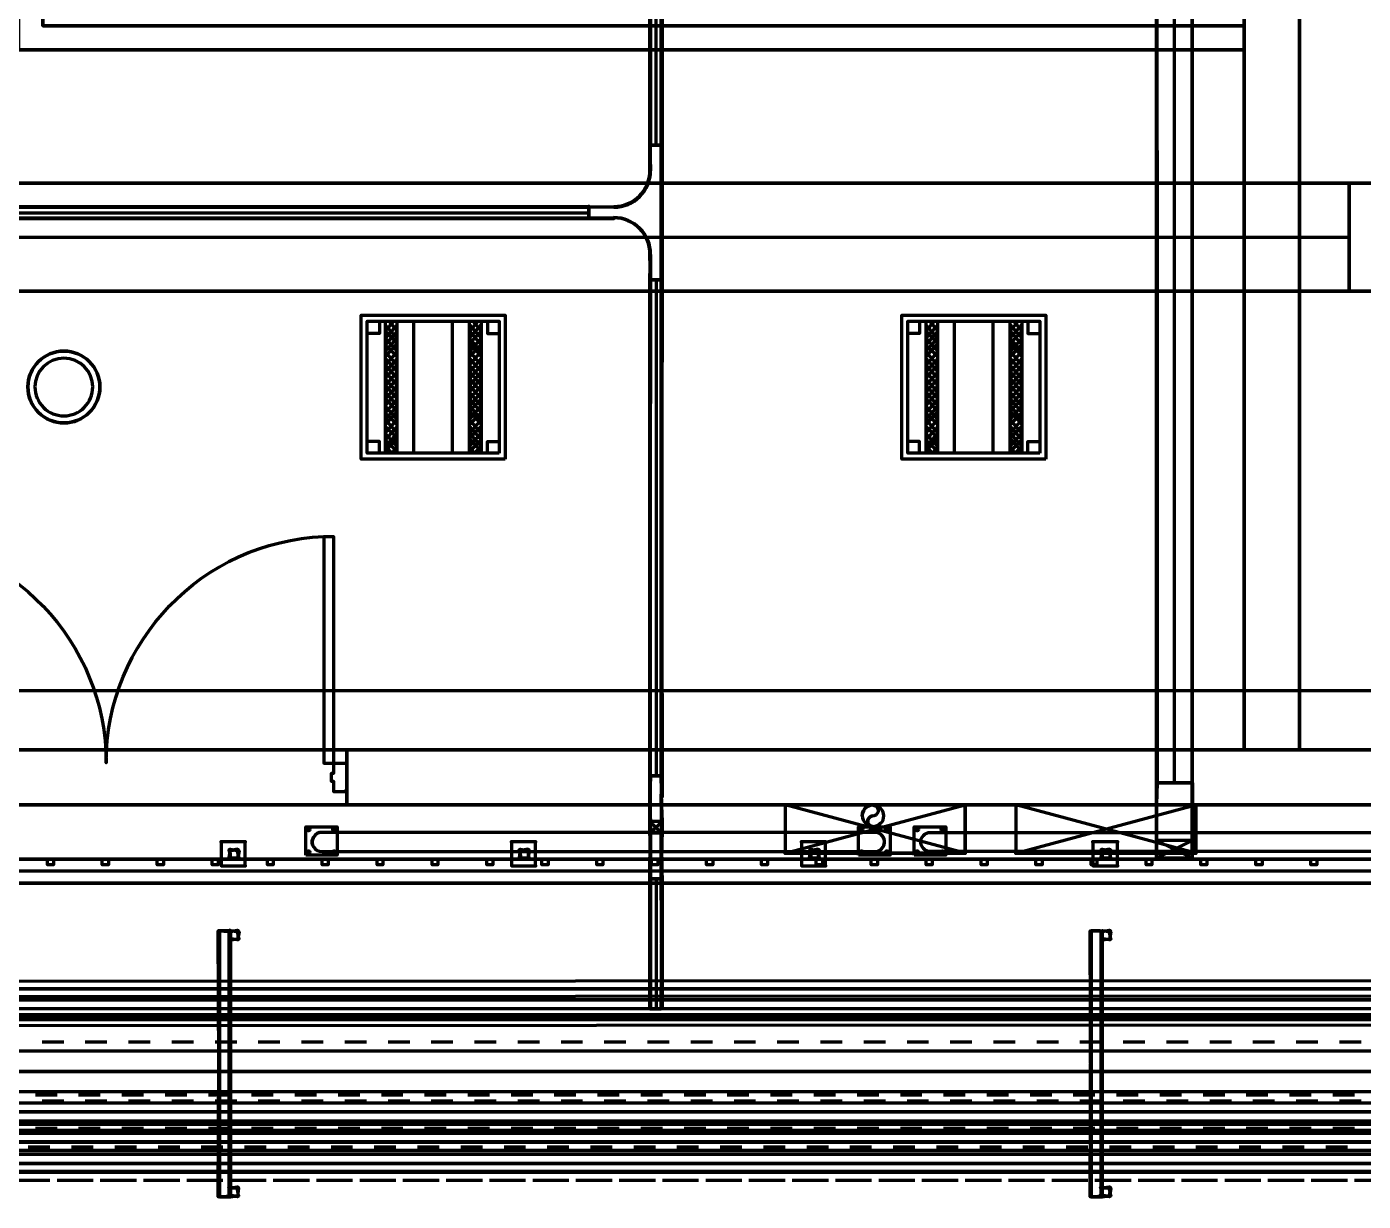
# Model space of a CAD drawing. Extents: x 0 to 1153, y 0 to 816.
# Drawn here: x 595.71 to 631.69, y 560.43 to 592.07 of the extents above; entities that cross this region are included whole.
import ezdxf

# ---------------------------------------------------------------- set-up
doc = ezdxf.new("R2010")
doc.units = 0
doc.header["$MEASUREMENT"] = 0
for name, color, linetype in [('Arch', 7, 'Continuous'), ('Hatch', 7, 'Continuous'), ('HVAC', 7, 'Continuous'), ('PIPE', 7, 'Continuous')]:
    doc.layers.add(name, color=color, linetype=linetype)

msp = doc.modelspace()

# ---------------------------------------------------------------- linework, layer by layer
at = {"layer": 'Arch', "color": 11, "linetype": 'Continuous', "lineweight": 211}
msp.add_line((917.988, 574.178), (110.871, 574.178), dxfattribs=at)
for points in [[(536.681, 572.59), (628.491, 572.59), (629.973, 572.59), (629.973, 632.354), (628.491, 632.354), (628.491, 697.548), (628.491, 633.095), (628.491, 632.354), (629.973, 632.354), (629.973, 697.548), (629.973, 631.603), (628.491, 631.603), (494.834, 631.603), (628.491, 631.603), (536.681, 631.603)], [(680.413, 637.593), (629.973, 637.593), (629.973, 572.59), (680.413, 572.59), (629.973, 572.59), (629.973, 637.593), (680.413, 637.593)], [(628.491, 632.354), (628.491, 572.59), (628.491, 591.45), (628.491, 592.095), (596.149, 592.095), (596.149, 631.603), (596.149, 592.095), (628.491, 592.095), (628.491, 631.603), (629.973, 631.603), (629.973, 572.59), (680.413, 572.59)], [(536.681, 572.59), (628.491, 572.59), (628.491, 631.603), (536.681, 631.603)], [(536.681, 572.59), (628.491, 572.59), (628.491, 631.603), (628.491, 592.095), (596.149, 592.095), (596.149, 631.603), (595.503, 631.603)], [(595.503, 591.45), (596.149, 591.45), (595.503, 591.45)], [(596.149, 591.45), (628.491, 591.45), (596.149, 591.45)], [(603.716, 578.337), (603.716, 572.23), (604.329, 572.23), (604.329, 572.167)], [(680.413, 572.59), (494.39, 572.59)], [(604.329, 572.59), (604.329, 571.108), (604.329, 572.59)], [(634.936, 569.849), (620.049, 569.849), (619.993, 569.853), (619.94, 569.869), (619.892, 569.895), (619.851, 569.931), (619.817, 569.976), (619.794, 570.027), (619.783, 570.081), (619.783, 570.136), (619.794, 570.189), (619.817, 570.24), (619.851, 570.285), (619.892, 570.321), (619.94, 570.347), (619.993, 570.363), (634.968, 570.363)]]:
    msp.add_lwpolyline(points, dxfattribs=at)
for points in [[(680.413, 637.593), (629.973, 637.593), (629.973, 572.59), (680.413, 572.59), (680.413, 637.593), (629.973, 637.593), (629.973, 572.59), (680.413, 572.59)], [(566.177, 591.45), (536.681, 591.45), (536.681, 572.59), (628.491, 572.59), (628.491, 591.45), (595.503, 591.45), (595.503, 631.603), (566.177, 631.603), (566.177, 591.45), (536.681, 591.45), (536.681, 572.59), (628.491, 572.59), (628.491, 591.45), (595.503, 591.45), (595.503, 631.603), (566.177, 631.603)], [(680.413, 571.108), (495.131, 571.108), (495.131, 427.429), (530.892, 427.429), (530.892, 390.377), (680.413, 390.377), (680.413, 438.446), (651.859, 438.446), (651.859, 484.897), (680.413, 484.897), (680.413, 571.108), (495.131, 571.108), (495.131, 427.429), (530.892, 427.429), (530.892, 390.377), (680.413, 390.377), (680.413, 438.446), (653.267, 438.446), (680.413, 438.446), (651.859, 438.446), (651.859, 484.897), (680.413, 484.897), (680.413, 571.108), (494.39, 571.108)], [(603.229, 569.754), (603.229, 570.516), (604.075, 570.516), (604.075, 569.754)], [(618.109, 569.754), (618.109, 570.516), (618.956, 570.516), (618.956, 569.754)], [(619.601, 569.754), (619.601, 570.516), (620.458, 570.516), (620.458, 569.754)]]:
    msp.add_lwpolyline(points, close=True, dxfattribs=at)
for points in [[(592.01, 578.337), (591.756, 578.337), (591.756, 572.23), (592.01, 572.23), (592.01, 578.337, -0.401857), (597.852, 572.236, -0.401859), (603.716, 578.337), (603.97, 578.337), (603.97, 572.23), (603.97, 571.955), (603.906, 571.955), (603.906, 571.743), (603.97, 571.743), (603.97, 571.468), (604.329, 571.468), (604.298, 571.532)], [(603.434, 569.976), (603.411, 570.027), (603.4, 570.081), (603.4, 570.136), (603.435, 570.24), (603.435, 570.24), (603.435, 570.24), (603.4, 570.136), (603.4, 570.081), (603.411, 570.027), (603.434, 569.976, 0.273503), (603.663, 569.849), (618.568, 569.85), (618.623, 569.86), (618.673, 569.881), (618.728, 569.922), (618.771, 569.976), (618.794, 570.027), (618.806, 570.081), (618.806, 570.136), (618.794, 570.189), (618.764, 570.252), (618.718, 570.304), (618.661, 570.342), (618.609, 570.36), (618.553, 570.368), (603.666, 570.367, 0.2734), (603.435, 570.24)]]:
    msp.add_lwpolyline(points, format="xyb", dxfattribs=at)
for centre in [(603.298, 570.447), (603.986, 570.447), (618.188, 570.447), (618.866, 570.447), (619.681, 570.447), (620.368, 570.447), (603.298, 569.833), (603.986, 569.833), (618.188, 569.833), (618.866, 569.833), (619.681, 569.833), (620.368, 569.833)]:
    msp.add_circle(centre, 0.037, dxfattribs=at)
msp.add_arc((618.548, 570.108), 0.259, 271.3182, 91.8038, dxfattribs=at)
at = {"layer": 'Hatch', "color": 5, "linetype": 'Continuous', "lineweight": 211}
for p, q in [((626.607, 571.701), (626.607, 639.879)), ((612.659, 588.878), (612.659, 613.452)), ((585.565, 587.057), (610.849, 587.057)), ((612.659, 585.248), (612.659, 571.892)), ((606.139, 580.58), (606.139, 584.136)), ((607.176, 580.58), (607.176, 584.136)), ((620.691, 580.58), (620.691, 584.136)), ((621.728, 580.58), (621.728, 584.136)), ((491.384, 569.33), (677.863, 569.33)), ((612.659, 569.119), (612.659, 565.616)), ((676.317, 565.616), (512.053, 565.616)), ((508.233, 562.261), (676.54, 562.261))]:
    msp.add_line(p, q, dxfattribs=at)
at = {"layer": 'Hatch', "color": 3, "linetype": 'Continuous', "lineweight": 211}
for p, q in [((601.165, 560.546), (601.144, 560.546)), ((624.639, 560.546), (624.607, 560.546))]:
    msp.add_line(p, q, dxfattribs=at)
at = {"layer": 'Hatch', "color": 5, "linetype": 'Continuous', "lineweight": 211}
for points in [[(627.084, 570.145), (627.084, 571.701), (627.084, 569.68), (627.084, 570.145), (627.084, 569.68), (626.131, 569.669), (626.131, 570.145), (626.131, 569.669), (627.094, 569.669), (627.084, 570.145), (626.131, 570.145), (626.131, 571.701), (627.084, 571.701), (627.084, 639.879), (627.084, 571.701), (627.094, 639.879), (627.084, 571.701), (626.131, 571.701), (626.131, 639.879), (626.142, 571.701), (626.131, 639.879)], [(626.142, 639.879), (626.131, 571.701), (627.084, 571.701), (626.142, 571.701), (626.131, 571.119), (626.131, 570.145), (627.094, 569.669), (626.131, 569.669), (626.131, 571.119), (626.131, 571.701), (626.131, 569.669), (627.094, 569.669), (627.084, 571.119), (627.084, 570.145), (626.131, 569.669), (626.131, 570.145)], [(612.489, 588.878), (612.489, 588.878), (612.489, 588.878)], [(612.817, 588.878), (612.817, 588.878), (612.817, 588.878)], [(585.565, 587.227), (610.849, 587.227), (585.565, 587.206), (610.849, 587.206), (585.565, 587.227)], [(610.849, 587.227), (610.849, 587.227), (610.849, 587.227)], [(612.489, 570.664), (612.51, 570.357), (612.817, 570.346), (612.817, 570.664), (612.796, 571.892), (612.796, 570.357), (612.51, 570.357), (612.489, 570.664), (612.51, 570.357), (612.796, 570.357), (612.817, 570.664), (612.817, 570.346), (612.51, 570.357), (612.489, 570.664), (612.51, 570.357), (612.817, 570.346), (612.817, 570.664), (612.489, 570.664), (612.51, 569.701), (612.51, 570.357), (612.51, 569.119), (612.489, 570.664), (612.489, 571.892), (612.817, 571.892), (612.817, 585.248), (612.796, 571.892), (612.796, 585.248), (612.817, 571.892), (612.51, 571.892), (612.51, 585.248), (612.489, 571.892), (612.489, 585.248), (612.817, 585.248), (612.489, 585.248), (612.489, 571.892), (612.817, 571.892), (612.51, 571.892), (612.489, 571.309), (612.489, 570.664), (612.817, 570.346), (612.796, 569.701), (612.817, 570.664), (612.796, 569.119), (612.796, 570.357), (612.51, 570.357), (612.489, 571.309), (612.489, 571.892), (612.51, 570.357), (612.817, 570.346), (612.796, 571.309), (612.817, 570.664), (612.51, 570.357)], [(605.208, 584.136), (605.208, 583.808), (604.88, 583.808)], [(605.684, 581.3), (605.367, 580.94), (605.684, 580.623), (605.684, 584.136)], [(605.367, 584.136), (605.367, 580.623), (605.684, 580.983), (605.367, 581.3)], [(605.462, 584.136), (605.684, 583.872), (605.367, 583.502), (605.684, 583.184)], [(605.589, 584.136), (605.367, 583.872), (605.684, 583.544), (605.367, 583.184)], [(605.684, 584.041), (605.367, 583.681), (605.684, 583.322), (605.367, 582.951), (605.684, 582.591), (605.367, 582.221), (605.684, 581.861), (605.367, 581.491), (605.684, 581.12), (605.367, 580.76), (605.547, 580.58), (605.684, 580.76), (605.367, 581.12), (605.684, 581.491), (605.367, 581.861), (605.684, 582.221), (605.367, 582.591), (605.684, 582.951), (605.367, 583.322), (605.684, 583.681), (605.367, 584.041)], [(607.631, 581.3), (607.949, 580.94), (607.631, 580.623), (607.631, 584.136)], [(607.949, 584.136), (607.949, 580.623), (607.631, 580.983), (607.949, 581.3)], [(607.854, 584.136), (607.631, 583.872), (607.949, 583.502), (607.631, 583.184)], [(607.727, 584.136), (607.949, 583.872), (607.631, 583.544), (607.949, 583.184)], [(607.631, 584.041), (607.949, 583.681), (607.631, 583.322), (607.949, 582.951), (607.631, 582.591), (607.949, 582.221), (607.631, 581.861), (607.949, 581.491), (607.631, 581.12), (607.949, 580.76), (607.769, 580.58), (607.631, 580.76), (607.949, 581.12), (607.631, 581.491), (607.949, 581.861), (607.631, 582.221), (607.949, 582.591), (607.631, 582.951), (607.949, 583.322), (607.631, 583.681), (607.949, 584.041)], [(608.118, 584.136), (608.118, 583.808), (608.436, 583.808)], [(619.749, 584.136), (619.749, 583.808), (619.432, 583.808)], [(620.236, 581.3), (619.919, 580.94), (620.236, 580.623), (620.236, 584.136)], [(619.919, 584.136), (619.919, 580.623), (620.236, 580.983), (619.919, 581.3)], [(620.014, 584.136), (620.236, 583.872), (619.919, 583.502), (620.236, 583.184)], [(620.141, 584.136), (619.919, 583.872), (620.236, 583.544), (619.919, 583.184)], [(620.236, 584.041), (619.919, 583.681), (620.236, 583.322), (619.919, 582.951), (620.236, 582.591), (619.919, 582.221), (620.236, 581.861), (619.919, 581.491), (620.236, 581.12), (619.919, 580.76), (620.099, 580.58), (620.236, 580.76), (619.919, 581.12), (620.236, 581.491), (619.919, 581.861), (620.236, 582.221), (619.919, 582.591), (620.236, 582.951), (619.919, 583.322), (620.236, 583.681), (619.919, 584.041)], [(622.184, 581.3), (622.501, 580.94), (622.184, 580.623), (622.184, 584.136)], [(622.501, 584.136), (622.501, 580.623), (622.184, 580.983), (622.501, 581.3)], [(622.406, 584.136), (622.184, 583.872), (622.501, 583.502), (622.184, 583.184)], [(622.279, 584.136), (622.501, 583.872), (622.184, 583.544), (622.501, 583.184)], [(622.184, 584.041), (622.501, 583.681), (622.184, 583.322), (622.501, 582.951), (622.184, 582.591), (622.501, 582.221), (622.184, 581.861), (622.501, 581.491), (622.184, 581.12), (622.501, 580.76), (622.321, 580.58), (622.184, 580.76), (622.501, 581.12), (622.184, 581.491), (622.501, 581.861), (622.184, 582.221), (622.501, 582.591), (622.184, 582.951), (622.501, 583.322), (622.184, 583.681), (622.501, 584.041)], [(622.66, 584.136), (622.66, 583.808), (622.988, 583.808)], [(605.367, 583.131), (605.684, 582.771), (605.367, 582.401), (605.684, 582.041), (605.367, 581.671), (605.684, 581.353)], [(605.684, 583.131), (605.367, 582.771), (605.684, 582.401), (605.367, 582.041), (605.684, 581.713), (605.367, 581.353)], [(607.949, 583.131), (607.631, 582.771), (607.949, 582.401), (607.631, 582.041), (607.949, 581.671), (607.631, 581.353)], [(607.631, 583.131), (607.949, 582.771), (607.631, 582.401), (607.949, 582.041), (607.631, 581.713), (607.949, 581.353)], [(619.919, 583.131), (620.236, 582.771), (619.919, 582.401), (620.236, 582.041), (619.919, 581.671), (620.236, 581.353)], [(620.236, 583.131), (619.919, 582.771), (620.236, 582.401), (619.919, 582.041), (620.236, 581.713), (619.919, 581.353)], [(622.501, 583.131), (622.184, 582.771), (622.501, 582.401), (622.184, 582.041), (622.501, 581.671), (622.184, 581.353)], [(622.184, 583.131), (622.501, 582.771), (622.184, 582.401), (622.501, 582.041), (622.184, 581.713), (622.501, 581.353)], [(605.208, 580.58), (605.208, 580.898), (604.88, 580.898)], [(608.118, 580.58), (608.118, 580.898), (608.436, 580.898)], [(619.749, 580.58), (619.749, 580.898), (619.432, 580.898)], [(622.66, 580.58), (622.66, 580.898), (622.988, 580.898)], [(612.796, 571.309), (612.817, 571.892), (612.817, 571.309)], [(627.084, 571.119), (627.094, 571.701), (627.094, 571.119)], [(620.977, 569.807), (616.13, 569.807), (620.977, 571.108), (620.977, 569.807), (620.977, 571.108), (616.13, 571.108), (616.13, 569.807), (620.977, 569.807), (616.13, 571.108), (620.977, 571.108)], [(616.13, 571.108), (616.13, 569.807), (616.13, 569.807)], [(627.189, 569.807), (622.342, 569.807), (627.189, 571.108), (627.189, 569.807), (627.189, 571.108), (622.342, 571.108), (622.342, 569.807), (627.189, 569.807), (622.342, 571.108), (627.189, 571.108)], [(622.342, 571.108), (622.342, 569.807), (622.342, 569.807)], [(612.817, 570.346), (612.817, 570.664), (612.817, 570.664)], [(485.394, 569.648), (491.384, 569.648), (677.863, 569.648), (677.863, 569.002), (677.863, 569.648), (677.863, 569.002), (491.384, 569.002), (677.863, 569.002), (677.863, 569.648), (491.384, 569.648), (677.863, 569.648), (491.384, 569.648), (487.447, 569.648)], [(612.51, 569.701), (612.489, 569.119), (612.489, 569.701)], [(612.796, 569.701), (612.817, 569.119), (612.817, 569.701)], [(626.142, 569.68), (626.142, 569.68), (626.142, 569.68)], [(627.094, 569.669), (627.094, 569.669), (627.094, 569.669)], [(676.317, 565.372), (512.053, 565.393), (676.317, 565.393), (512.053, 565.372), (512.053, 565.859), (512.053, 565.393), (512.053, 565.859), (512.053, 565.372), (676.317, 565.372)]]:
    msp.add_lwpolyline(points, dxfattribs=at)
for points in [[(612.817, 613.452), (612.817, 588.878), (612.489, 588.878), (612.817, 588.878), (612.817, 585.248), (612.489, 585.248), (612.51, 585.936), (612.51, 585.248), (612.489, 585.248), (612.51, 585.941, 0.414214), (611.526, 586.92), (610.849, 586.899), (610.849, 587.227), (611.526, 587.206), (610.849, 587.206), (610.849, 587.227), (611.521, 587.206, 0.414207), (612.489, 588.19), (612.489, 588.878), (612.489, 588.878), (612.51, 588.19), (612.489, 588.878), (612.489, 613.452), (612.51, 588.878), (612.51, 613.452), (612.489, 588.878), (612.817, 588.878), (612.817, 585.248), (612.796, 585.248), (612.796, 588.878), (612.796, 588.878), (612.796, 613.452), (612.817, 588.878), (612.817, 613.452)], [(585.565, 586.92), (610.849, 586.92), (585.565, 586.899), (610.849, 586.899), (610.849, 587.227), (610.849, 586.92), (610.849, 587.206), (611.521, 587.227, 0.414191), (612.489, 588.195, -0.414191), (611.521, 587.206, 0.414207), (612.51, 588.19), (612.51, 588.878), (612.796, 588.878), (612.796, 585.248), (612.51, 585.248), (612.489, 585.941, 0.414207), (611.521, 586.93, -0.414214), (612.489, 585.941, 0.414207), (611.526, 586.92), (610.849, 586.899), (585.565, 586.899)]]:
    msp.add_lwpolyline(points, format="xyb", dxfattribs=at)
for points in [[(610.849, 586.899), (610.849, 586.92), (610.849, 586.899), (611.526, 586.899), (610.849, 586.92)], [(608.595, 580.422), (604.721, 580.422), (604.721, 584.295), (608.595, 584.295)], [(623.147, 580.422), (619.273, 580.422), (619.273, 584.295), (623.147, 584.295)], [(608.436, 580.58), (604.88, 580.58), (604.88, 584.136), (608.436, 584.136)], [(622.988, 580.58), (619.432, 580.58), (619.432, 584.136), (622.988, 584.136)], [(490.421, 569.002), (491.384, 569.002), (677.863, 569.002), (491.384, 569.002), (491.384, 569.648), (491.384, 569.002), (491.384, 569.648), (491.384, 569.002)], [(596.434, 569.489), (596.276, 569.489), (596.276, 569.648), (596.434, 569.648), (596.434, 569.489), (596.276, 569.489), (596.276, 569.648), (596.434, 569.648)], [(597.916, 569.489), (597.747, 569.489), (597.747, 569.648), (597.916, 569.648), (597.916, 569.489), (597.747, 569.489), (597.747, 569.648), (597.916, 569.648)], [(599.398, 569.489), (599.228, 569.489), (599.228, 569.648), (599.398, 569.648), (599.398, 569.489), (599.228, 569.489), (599.228, 569.648), (599.398, 569.648)], [(600.869, 569.489), (600.71, 569.489), (600.71, 569.648), (600.869, 569.648), (600.869, 569.489), (600.71, 569.489), (600.71, 569.648), (600.869, 569.648)], [(602.35, 569.489), (602.192, 569.489), (602.192, 569.648), (602.35, 569.648), (602.35, 569.489), (602.192, 569.489), (602.192, 569.648), (602.35, 569.648)], [(603.832, 569.489), (603.663, 569.489), (603.663, 569.648), (603.832, 569.648), (603.832, 569.489), (603.663, 569.489), (603.663, 569.648), (603.832, 569.648)], [(605.303, 569.489), (605.144, 569.489), (605.144, 569.648), (605.303, 569.648), (605.303, 569.489), (605.144, 569.489), (605.144, 569.648), (605.303, 569.648)], [(606.785, 569.489), (606.626, 569.489), (606.626, 569.648), (606.785, 569.648), (606.785, 569.489), (606.626, 569.489), (606.626, 569.648), (606.785, 569.648)], [(608.266, 569.489), (608.097, 569.489), (608.097, 569.648), (608.266, 569.648), (608.266, 569.489), (608.097, 569.489), (608.097, 569.648), (608.266, 569.648)], [(609.748, 569.489), (609.579, 569.489), (609.579, 569.648), (609.748, 569.648), (609.748, 569.489), (609.579, 569.489), (609.579, 569.648), (609.748, 569.648)], [(611.219, 569.489), (611.06, 569.489), (611.06, 569.648), (611.219, 569.648), (611.219, 569.489), (611.06, 569.489), (611.06, 569.648), (611.219, 569.648)], [(612.701, 569.489), (612.532, 569.489), (612.532, 569.648), (612.701, 569.648), (612.701, 569.489), (612.532, 569.489), (612.532, 569.648), (612.701, 569.648)], [(614.183, 569.489), (614.013, 569.489), (614.013, 569.648), (614.183, 569.648), (614.183, 569.489), (614.013, 569.489), (614.013, 569.648), (614.183, 569.648)], [(615.654, 569.489), (615.495, 569.489), (615.495, 569.648), (615.654, 569.648), (615.654, 569.489), (615.495, 569.489), (615.495, 569.648), (615.654, 569.648)], [(617.135, 569.489), (616.966, 569.489), (616.966, 569.648), (617.135, 569.648), (617.135, 569.489), (616.966, 569.489), (616.966, 569.648), (617.135, 569.648)], [(618.617, 569.489), (618.448, 569.489), (618.448, 569.648), (618.617, 569.648), (618.617, 569.489), (618.448, 569.489), (618.448, 569.648), (618.617, 569.648)], [(620.088, 569.489), (619.929, 569.489), (619.929, 569.648), (620.088, 569.648), (620.088, 569.489), (619.929, 569.489), (619.929, 569.648), (620.088, 569.648)], [(621.57, 569.489), (621.411, 569.489), (621.411, 569.648), (621.57, 569.648), (621.57, 569.489), (621.411, 569.489), (621.411, 569.648), (621.57, 569.648)], [(623.051, 569.489), (622.882, 569.489), (622.882, 569.648), (623.051, 569.648), (623.051, 569.489), (622.882, 569.489), (622.882, 569.648), (623.051, 569.648)], [(624.522, 569.489), (624.364, 569.489), (624.364, 569.648), (624.522, 569.648), (624.522, 569.489), (624.364, 569.489), (624.364, 569.648), (624.522, 569.648)], [(626.004, 569.489), (625.845, 569.489), (625.845, 569.648), (626.004, 569.648), (626.004, 569.489), (625.845, 569.489), (625.845, 569.648), (626.004, 569.648)], [(627.486, 569.489), (627.316, 569.489), (627.316, 569.648), (627.486, 569.648), (627.486, 569.489), (627.316, 569.489), (627.316, 569.648), (627.486, 569.648)], [(628.967, 569.489), (628.798, 569.489), (628.798, 569.648), (628.967, 569.648), (628.967, 569.489), (628.798, 569.489), (628.798, 569.648), (628.967, 569.648)], [(630.439, 569.489), (630.28, 569.489), (630.28, 569.648), (630.439, 569.648), (630.439, 569.489), (630.28, 569.489), (630.28, 569.648), (630.439, 569.648)], [(612.817, 569.119), (612.51, 569.119), (612.51, 565.616), (612.489, 569.119), (612.489, 565.616), (612.489, 569.119), (612.817, 569.119), (612.817, 565.616), (612.796, 569.119), (612.817, 565.616), (612.489, 565.616), (612.796, 565.616), (612.817, 569.119), (612.489, 569.119)], [(676.317, 565.859), (676.317, 565.372), (676.317, 565.859), (512.053, 565.859), (676.317, 565.859), (512.053, 565.859)], [(676.54, 562.028), (508.233, 562.028), (676.54, 562.017), (676.54, 562.504), (676.54, 562.028), (676.54, 562.504), (676.54, 562.017), (508.233, 562.017), (508.233, 562.504), (508.233, 562.028), (508.233, 562.504), (508.233, 562.017)], [(508.233, 562.504), (676.54, 562.504), (508.233, 562.504), (676.54, 562.504)]]:
    msp.add_lwpolyline(points, close=True, dxfattribs=at)
for points in [[(596.715, 583.332, 0.414207), (595.746, 582.364, 0.414239), (596.715, 581.395, 0.414223), (597.683, 582.364, 0.414191), (596.715, 583.332, 0.414207), (595.746, 582.364, 0.414239), (596.715, 581.395, 0.414223), (597.683, 582.364, 0.414191), (596.715, 583.332, 0.414207), (595.746, 582.364, 0.414239), (596.715, 581.395, 0.414223), (597.683, 582.364, 0.414191), (596.715, 583.332, 0.414207), (595.746, 582.364, 0.414239), (596.715, 581.395, 0.414223), (597.683, 582.364, 0.414191)], [(596.715, 583.142, 0.414213), (595.937, 582.364, 0.414231), (596.715, 581.586, 0.414222), (597.493, 582.364, 0.414204), (596.715, 583.142, 0.414213), (595.937, 582.364, 0.414231), (596.715, 581.586, 0.414222), (597.493, 582.364, 0.414204), (596.715, 583.142, 0.414213), (595.937, 582.364, 0.414231), (596.715, 581.586, 0.414222), (597.493, 582.364, 0.414204), (596.715, 583.142, 0.414213), (595.937, 582.364, 0.414231), (596.715, 581.586, 0.414222), (597.493, 582.364, 0.414204), (596.715, 583.142, 0.414213), (595.937, 582.364, 0.414231), (596.715, 581.586, 0.414222), (597.493, 582.364, 0.414204), (596.715, 583.142, 0.414213), (595.937, 582.364, 0.414231), (596.715, 581.586, 0.414222), (597.493, 582.364, 0.414204)]]:
    msp.add_lwpolyline(points, format="xyb", close=True, dxfattribs=at)
at = {"layer": 'Hatch', "color": 3, "linetype": 'Continuous', "lineweight": 211}
for points in [[(601.599, 569.468), (601.599, 570.114), (600.953, 570.114), (600.953, 569.468), (601.599, 569.468), (601.599, 570.114), (600.953, 570.114), (600.953, 569.468)], [(601.176, 569.875), (601.188, 569.891), (601.19, 569.891), (601.154, 569.875), (601.162, 569.897), (601.183, 569.911), (601.188, 569.912), (601.176, 569.875), (601.179, 569.885), (601.188, 569.891), (601.19, 569.891), (601.154, 569.875), (601.162, 569.897), (601.191, 569.912)], [(601.382, 569.891), (601.397, 569.88), (601.398, 569.877), (601.382, 569.912), (601.404, 569.905), (601.418, 569.884), (601.419, 569.879), (601.382, 569.891), (601.391, 569.888), (601.397, 569.88), (601.398, 569.877), (601.382, 569.912), (601.404, 569.905), (601.418, 569.884), (601.419, 569.879), (601.387, 569.891), (601.186, 569.87), (601.197, 569.669), (601.408, 569.68), (601.43, 569.87), (601.387, 569.648), (601.165, 569.68), (601.197, 569.912), (601.408, 569.87), (601.387, 569.669), (601.186, 569.68), (601.197, 569.891), (601.387, 569.912), (601.165, 569.87), (601.197, 569.648), (601.43, 569.68)], [(609.409, 569.468), (609.409, 570.114), (608.764, 570.114), (608.764, 569.468), (609.409, 569.468), (609.409, 570.114), (608.764, 570.114), (608.764, 569.468)], [(608.986, 569.875), (608.998, 569.891), (609.001, 569.891), (608.965, 569.875), (608.972, 569.897), (608.993, 569.911), (608.999, 569.912), (608.986, 569.875), (608.989, 569.885), (608.998, 569.891), (609.001, 569.891), (608.965, 569.875), (608.972, 569.897), (609.002, 569.912)], [(609.203, 569.891), (609.218, 569.879), (609.219, 569.877), (609.203, 569.912), (609.225, 569.905), (609.238, 569.887), (609.24, 569.879), (609.203, 569.891), (609.212, 569.888), (609.218, 569.879), (609.219, 569.877), (609.203, 569.912), (609.225, 569.905), (609.238, 569.887), (609.24, 569.879), (609.208, 569.891), (608.997, 569.87), (609.007, 569.669), (609.219, 569.68), (609.24, 569.87), (609.208, 569.648), (608.976, 569.68), (609.007, 569.912), (609.219, 569.87), (609.208, 569.669), (608.997, 569.68), (609.007, 569.891), (609.208, 569.912), (608.976, 569.87), (609.007, 569.648), (609.24, 569.68)], [(617.22, 569.468), (617.22, 570.114), (616.574, 570.114), (616.574, 569.468), (617.22, 569.468), (617.22, 570.114), (616.574, 570.114), (616.574, 569.468)], [(617.014, 569.891), (617.029, 569.879), (617.029, 569.877), (617.014, 569.912), (617.036, 569.905), (617.049, 569.887), (617.051, 569.879), (617.014, 569.891), (617.023, 569.888), (617.029, 569.879), (617.029, 569.877), (617.014, 569.912), (617.036, 569.905), (617.049, 569.887), (617.051, 569.879), (617.019, 569.891), (616.807, 569.87), (616.828, 569.669), (617.029, 569.68), (617.051, 569.87), (617.019, 569.648), (616.786, 569.68), (616.828, 569.912), (617.029, 569.87), (617.019, 569.669), (616.807, 569.68), (616.828, 569.891), (617.019, 569.912), (616.786, 569.87), (616.828, 569.648), (617.051, 569.68)], [(616.807, 569.875), (616.819, 569.891), (616.822, 569.891), (616.786, 569.875), (616.793, 569.897), (616.814, 569.911), (616.82, 569.912), (616.807, 569.875), (616.81, 569.885), (616.819, 569.891), (616.822, 569.891), (616.786, 569.875), (616.793, 569.897), (616.823, 569.912)], [(625.073, 569.468), (625.073, 570.114), (624.417, 570.114), (624.417, 569.468), (625.073, 569.468), (625.073, 570.114), (624.417, 570.114), (624.417, 569.468)], [(624.649, 569.875), (624.662, 569.891), (624.664, 569.891), (624.628, 569.875), (624.635, 569.897), (624.656, 569.911), (624.662, 569.912), (624.649, 569.875), (624.653, 569.885), (624.662, 569.891), (624.664, 569.891), (624.628, 569.875), (624.635, 569.897), (624.665, 569.912)], [(624.856, 569.891), (624.871, 569.879), (624.872, 569.877), (624.856, 569.912), (624.878, 569.905), (624.891, 569.887), (624.893, 569.879), (624.856, 569.891), (624.865, 569.888), (624.871, 569.879), (624.872, 569.877), (624.856, 569.912), (624.878, 569.905), (624.891, 569.887), (624.893, 569.879), (624.861, 569.891), (624.649, 569.87), (624.671, 569.669), (624.882, 569.68), (624.893, 569.87), (624.861, 569.648), (624.639, 569.68), (624.671, 569.912), (624.882, 569.87), (624.861, 569.669), (624.649, 569.68), (624.671, 569.891), (624.861, 569.912), (624.639, 569.87), (624.671, 569.648), (624.893, 569.68)], [(601.191, 569.669), (601.176, 569.681), (601.176, 569.684), (601.191, 569.648), (601.17, 569.655), (601.156, 569.676), (601.155, 569.682), (601.191, 569.669), (601.182, 569.672), (601.176, 569.681), (601.176, 569.684), (601.191, 569.648), (601.17, 569.655), (601.154, 569.685)], [(601.398, 569.685), (601.386, 569.67), (601.383, 569.669), (601.419, 569.685), (601.412, 569.663), (601.394, 569.65), (601.385, 569.648), (601.398, 569.685), (601.395, 569.676), (601.386, 569.67), (601.383, 569.669), (601.419, 569.685), (601.412, 569.663), (601.382, 569.648)], [(609.002, 569.669), (608.987, 569.681), (608.986, 569.684), (609.002, 569.648), (608.98, 569.655), (608.966, 569.676), (608.965, 569.682), (609.002, 569.669), (608.993, 569.672), (608.987, 569.681), (608.986, 569.684), (609.002, 569.648), (608.98, 569.655), (608.965, 569.685)], [(609.219, 569.685), (609.208, 569.67), (609.204, 569.669), (609.24, 569.685), (609.233, 569.663), (609.212, 569.649), (609.206, 569.648), (609.219, 569.685), (609.216, 569.676), (609.208, 569.67), (609.204, 569.669), (609.24, 569.685), (609.233, 569.663), (609.203, 569.648)], [(616.823, 569.669), (616.808, 569.68), (616.807, 569.684), (616.823, 569.648), (616.801, 569.655), (616.787, 569.676), (616.786, 569.682), (616.823, 569.669), (616.814, 569.672), (616.808, 569.68), (616.807, 569.684), (616.823, 569.648), (616.801, 569.655), (616.786, 569.685)], [(617.029, 569.685), (617.019, 569.67), (617.015, 569.669), (617.051, 569.685), (617.044, 569.663), (617.023, 569.649), (617.017, 569.648), (617.029, 569.685), (617.026, 569.676), (617.019, 569.67), (617.015, 569.669), (617.051, 569.685), (617.044, 569.663), (617.014, 569.648)], [(624.665, 569.669), (624.65, 569.68), (624.65, 569.684), (624.665, 569.648), (624.643, 569.655), (624.629, 569.676), (624.628, 569.682), (624.665, 569.669), (624.656, 569.672), (624.65, 569.68), (624.65, 569.684), (624.665, 569.648), (624.643, 569.655), (624.628, 569.685)], [(624.872, 569.685), (624.861, 569.67), (624.857, 569.669), (624.893, 569.685), (624.886, 569.663), (624.865, 569.649), (624.859, 569.648), (624.872, 569.685), (624.869, 569.676), (624.861, 569.67), (624.857, 569.669), (624.893, 569.685), (624.886, 569.663), (624.856, 569.648)], [(601.144, 567.711), (600.9, 567.711), (601.197, 567.711), (600.869, 567.711), (601.165, 567.711), (600.9, 567.711), (601.144, 567.711), (601.197, 567.711), (600.869, 567.711), (601.176, 567.695), (601.179, 567.705), (601.187, 567.71), (601.19, 567.711), (601.154, 567.695), (601.162, 567.717), (601.183, 567.731), (601.188, 567.732), (601.176, 567.695), (601.179, 567.705), (601.187, 567.71), (601.19, 567.711), (601.154, 567.695), (601.162, 567.717), (601.191, 567.732)], [(600.9, 560.546), (601.197, 560.546), (600.9, 560.546), (601.144, 560.546), (601.197, 560.546), (600.9, 560.546), (601.144, 560.546), (600.869, 560.546), (601.191, 560.578), (601.182, 560.581), (601.176, 560.59), (601.176, 560.593), (601.191, 560.557), (601.17, 560.564), (601.156, 560.585), (601.155, 560.591), (601.191, 560.578), (601.182, 560.581), (601.176, 560.59), (601.176, 560.593), (601.191, 560.557), (601.17, 560.564), (601.156, 560.585), (601.155, 560.591), (601.165, 560.546), (601.165, 567.711), (601.197, 560.546), (601.165, 567.711), (601.165, 560.546), (601.197, 567.711), (601.197, 560.546), (600.9, 560.546), (600.9, 567.711), (600.869, 560.546), (600.9, 567.711), (600.9, 560.546), (600.869, 567.711)], [(601.191, 567.489), (601.176, 567.501), (601.176, 567.503), (601.191, 567.468), (601.17, 567.475), (601.156, 567.496), (601.155, 567.502), (601.191, 567.489), (601.182, 567.492), (601.176, 567.501), (601.176, 567.503), (601.191, 567.468), (601.17, 567.475), (601.154, 567.505)], [(601.382, 567.711), (601.397, 567.699), (601.398, 567.697), (601.382, 567.732), (601.404, 567.725), (601.418, 567.704), (601.419, 567.698), (601.382, 567.711), (601.391, 567.708), (601.397, 567.699), (601.398, 567.697), (601.382, 567.732), (601.404, 567.725), (601.418, 567.704), (601.419, 567.698), (601.387, 567.711), (601.186, 567.69), (601.197, 567.478), (601.408, 567.5), (601.43, 567.69), (601.387, 567.468), (601.165, 567.5), (601.197, 567.722), (601.408, 567.69), (601.387, 567.478), (601.186, 567.5), (601.197, 567.711), (601.387, 567.722), (601.165, 567.69), (601.197, 567.468), (601.43, 567.5)], [(601.398, 567.505), (601.387, 567.49), (601.383, 567.489), (601.419, 567.505), (601.412, 567.483), (601.394, 567.47), (601.385, 567.468), (601.398, 567.505), (601.395, 567.495), (601.387, 567.49), (601.383, 567.489), (601.419, 567.505), (601.412, 567.483), (601.382, 567.468)], [(624.364, 560.546), (624.66, 560.546), (624.364, 560.546), (624.607, 560.546), (624.66, 560.546), (624.364, 560.546), (624.607, 560.546), (624.343, 560.546), (624.655, 560.578), (624.645, 560.581), (624.639, 560.59), (624.639, 560.593), (624.655, 560.557), (624.633, 560.564), (624.619, 560.585), (624.618, 560.591), (624.655, 560.578), (624.645, 560.581), (624.639, 560.59), (624.639, 560.593), (624.655, 560.557), (624.633, 560.564), (624.619, 560.585), (624.618, 560.591), (624.639, 560.546), (624.639, 567.711), (624.66, 560.546), (624.639, 567.711), (624.639, 560.546), (624.66, 567.711), (624.66, 560.546), (624.364, 560.546), (624.364, 567.711), (624.343, 560.546), (624.364, 567.711), (624.364, 560.546), (624.343, 567.711)], [(624.665, 567.489), (624.65, 567.5), (624.65, 567.503), (624.665, 567.468), (624.643, 567.475), (624.629, 567.496), (624.628, 567.502), (624.665, 567.489), (624.656, 567.492), (624.65, 567.5), (624.65, 567.503), (624.665, 567.468), (624.643, 567.475), (624.628, 567.505)], [(624.856, 567.711), (624.871, 567.699), (624.872, 567.697), (624.856, 567.732), (624.878, 567.725), (624.892, 567.704), (624.893, 567.698), (624.856, 567.711), (624.865, 567.708), (624.871, 567.699), (624.872, 567.697), (624.856, 567.732), (624.878, 567.725), (624.892, 567.704), (624.893, 567.698), (624.861, 567.711), (624.649, 567.69), (624.671, 567.478), (624.882, 567.5), (624.893, 567.69), (624.861, 567.468), (624.639, 567.5), (624.671, 567.722), (624.882, 567.69), (624.861, 567.478), (624.649, 567.5), (624.671, 567.711), (624.861, 567.722), (624.639, 567.69), (624.671, 567.468), (624.893, 567.5)], [(624.872, 567.505), (624.861, 567.49), (624.857, 567.489), (624.893, 567.505), (624.886, 567.483), (624.868, 567.47), (624.859, 567.468), (624.872, 567.505), (624.869, 567.495), (624.861, 567.49), (624.857, 567.489), (624.893, 567.505), (624.886, 567.483), (624.856, 567.468)], [(601.176, 560.784), (601.187, 560.799), (601.19, 560.8), (601.154, 560.784), (601.162, 560.806), (601.183, 560.82), (601.188, 560.821), (601.176, 560.784), (601.179, 560.794), (601.187, 560.799), (601.19, 560.8), (601.154, 560.784), (601.162, 560.806), (601.191, 560.821)], [(601.382, 560.8), (601.397, 560.788), (601.398, 560.786), (601.382, 560.821), (601.404, 560.814), (601.418, 560.793), (601.419, 560.787), (601.382, 560.8), (601.391, 560.797), (601.397, 560.788), (601.398, 560.786), (601.382, 560.821), (601.404, 560.814), (601.418, 560.793), (601.419, 560.787), (601.176, 560.779), (601.197, 560.567), (601.408, 560.589), (601.419, 560.779), (601.387, 560.546), (601.165, 560.589), (601.197, 560.811), (601.408, 560.779), (601.387, 560.567), (601.176, 560.589), (601.197, 560.79), (601.387, 560.811), (601.165, 560.779), (601.197, 560.546), (601.419, 560.589)], [(601.398, 560.594), (601.386, 560.578), (601.383, 560.578), (601.419, 560.594), (601.412, 560.572), (601.394, 560.559), (601.385, 560.557), (601.398, 560.594), (601.395, 560.585), (601.386, 560.578), (601.383, 560.578), (601.419, 560.594), (601.412, 560.572), (601.382, 560.557)], [(624.639, 560.784), (624.65, 560.799), (624.653, 560.8), (624.618, 560.784), (624.625, 560.806), (624.643, 560.82), (624.652, 560.821), (624.639, 560.784), (624.642, 560.794), (624.65, 560.799), (624.653, 560.8), (624.618, 560.784), (624.625, 560.806), (624.655, 560.821)], [(624.856, 560.8), (624.871, 560.788), (624.872, 560.786), (624.856, 560.821), (624.878, 560.814), (624.892, 560.793), (624.893, 560.787), (624.856, 560.8), (624.865, 560.797), (624.871, 560.788), (624.872, 560.786), (624.856, 560.821), (624.878, 560.814), (624.892, 560.793), (624.893, 560.787), (624.649, 560.779), (624.66, 560.567), (624.872, 560.589), (624.893, 560.779), (624.861, 560.546), (624.628, 560.589), (624.66, 560.811), (624.872, 560.779), (624.861, 560.567), (624.649, 560.589), (624.66, 560.79), (624.861, 560.811), (624.628, 560.779), (624.66, 560.546), (624.893, 560.589)], [(624.872, 560.594), (624.86, 560.578), (624.857, 560.578), (624.893, 560.594), (624.886, 560.572), (624.865, 560.558), (624.859, 560.557), (624.872, 560.594), (624.869, 560.585), (624.86, 560.578), (624.857, 560.578), (624.893, 560.594), (624.886, 560.572), (624.856, 560.557)]]:
    msp.add_lwpolyline(points, close=True, dxfattribs=at)
for points in [[(600.953, 570.114), (600.953, 570.114), (600.953, 570.114)], [(601.599, 570.114), (601.599, 570.114), (601.599, 570.114)], [(608.764, 570.114), (608.764, 570.114), (608.764, 570.114)], [(609.409, 570.114), (609.409, 570.114), (609.409, 570.114)], [(616.574, 570.114), (616.574, 570.114), (616.574, 570.114)], [(617.22, 570.114), (617.22, 570.114), (617.22, 570.114)], [(624.417, 570.114), (624.417, 570.114), (624.417, 570.114)], [(625.073, 570.114), (625.073, 570.114), (625.073, 570.114)], [(624.607, 567.711), (624.364, 567.711), (624.607, 567.711), (624.364, 567.711), (624.607, 567.711), (624.364, 567.711), (624.607, 567.711), (624.364, 567.711), (624.607, 567.711), (624.66, 567.71), (624.662, 567.732)]]:
    msp.add_lwpolyline(points, dxfattribs=at)
at = {"layer": 'Hatch', "color": 5, "linetype": 'Continuous', "lineweight": 211}
msp.add_circle((596.715, 582.364), 0.968, dxfattribs=at)
for p in [(612.489, 588.878), (612.817, 588.878), (610.849, 587.227), (610.849, 586.92), (610.849, 586.899), (612.489, 585.248), (612.796, 585.248), (612.817, 585.248), (616.13, 571.108), (622.342, 571.108), (612.489, 570.664), (612.489, 570.664), (612.796, 570.664), (612.796, 570.664), (612.51, 570.357), (612.51, 570.357), (612.817, 570.346), (612.817, 570.346), (626.131, 570.145), (627.084, 570.145), (616.13, 569.807), (620.977, 569.807), (622.342, 569.807), (626.142, 569.68), (627.094, 569.669), (627.189, 569.807)]:
    msp.add_point(p, dxfattribs=at)
at = {"layer": 'Hatch', "color": 3, "linetype": 'Continuous', "lineweight": 211}
for p in [(600.953, 570.114), (601.599, 570.114), (608.764, 570.114), (609.409, 570.114), (616.574, 570.114), (617.22, 570.114), (624.417, 570.114), (625.073, 570.114), (601.599, 569.468), (609.409, 569.468), (617.22, 569.468), (625.073, 569.468)]:
    msp.add_point(p, dxfattribs=at)
at = {"layer": 'HVAC', "color": 6, "linetype": 'Continuous', "lineweight": 211}
msp.add_line((571.183, 586.401), (631.317, 586.401), dxfattribs=at)
msp.add_lwpolyline([(632.777, 584.941), (631.317, 584.941), (631.317, 587.851), (571.177, 587.862, -0.414207)], format="xyb", dxfattribs=at)
for points in [[(571.183, 584.941), (631.317, 584.941), (631.317, 587.851), (631.804, 587.851)], [(631.804, 587.851), (631.317, 587.851), (631.317, 584.941), (631.317, 587.851), (632.809, 587.851)], [(631.804, 587.851), (631.317, 587.851), (631.317, 584.941), (631.317, 587.851), (632.777, 587.851)], [(632.777, 587.851), (631.317, 587.851), (631.317, 584.941), (631.804, 584.941)], [(632.777, 584.941), (631.317, 584.941), (631.804, 584.941)], [(631.804, 584.941), (631.317, 584.941), (632.777, 584.941)]]:
    msp.add_lwpolyline(points, dxfattribs=at)
msp.add_lwpolyline([(571.183, 587.851), (571.183, 584.941), (571.183, 587.851), (571.183, 584.941), (571.183, 587.851), (571.183, 584.941), (571.183, 587.851), (631.317, 587.851), (631.317, 584.941), (571.183, 584.941)], close=True, dxfattribs=at)
at = {"layer": 'PIPE', "color": 4, "linetype": 'Continuous', "lineweight": 211}
for p, q in [((596.709, 564.716), (596.127, 564.716)), ((597.874, 564.716), (597.292, 564.716)), ((599.038, 564.716), (598.456, 564.716)), ((600.202, 564.716), (599.62, 564.716)), ((601.366, 564.716), (600.784, 564.716)), ((602.53, 564.716), (601.948, 564.716)), ((603.694, 564.716), (603.112, 564.716)), ((604.859, 564.716), (604.277, 564.716)), ((606.023, 564.716), (605.441, 564.716)), ((607.187, 564.716), (606.605, 564.716)), ((608.351, 564.716), (607.769, 564.716)), ((609.515, 564.716), (608.933, 564.716)), ((610.679, 564.716), (610.097, 564.716)), ((611.844, 564.716), (611.262, 564.716)), ((613.008, 564.716), (612.426, 564.716)), ((614.172, 564.716), (613.59, 564.716)), ((615.336, 564.716), (614.754, 564.716)), ((616.5, 564.716), (615.918, 564.716)), ((617.664, 564.716), (617.082, 564.716)), ((618.829, 564.716), (618.247, 564.716)), ((619.993, 564.716), (619.411, 564.716)), ((621.157, 564.716), (620.575, 564.716)), ((622.321, 564.716), (621.739, 564.716)), ((623.485, 564.716), (622.903, 564.716)), ((624.649, 564.716), (624.067, 564.716)), ((625.814, 564.716), (625.232, 564.716)), ((626.978, 564.716), (626.396, 564.716)), ((628.142, 564.716), (627.56, 564.716)), ((629.306, 564.716), (628.724, 564.716)), ((630.47, 564.716), (629.888, 564.716)), ((631.634, 564.716), (631.052, 564.716)), ((596.127, 563.139), (596.709, 563.139)), ((597.292, 563.139), (597.874, 563.139)), ((598.456, 563.139), (599.038, 563.139)), ((599.62, 563.139), (600.202, 563.139)), ((600.784, 563.139), (601.366, 563.139)), ((601.948, 563.139), (602.53, 563.139)), ((603.112, 563.139), (603.694, 563.139)), ((604.277, 563.139), (604.859, 563.139)), ((605.441, 563.139), (606.023, 563.139)), ((606.605, 563.139), (607.187, 563.139)), ((607.769, 563.139), (608.351, 563.139)), ((608.933, 563.139), (609.515, 563.139)), ((610.097, 563.139), (610.679, 563.139)), ((611.262, 563.139), (611.844, 563.139)), ((612.426, 563.139), (613.008, 563.139)), ((613.59, 563.139), (614.172, 563.139)), ((614.754, 563.139), (615.336, 563.139)), ((615.918, 563.139), (616.5, 563.139)), ((617.082, 563.139), (617.664, 563.139)), ((618.247, 563.139), (618.829, 563.139)), ((619.411, 563.139), (619.993, 563.139)), ((620.575, 563.139), (621.157, 563.139)), ((621.739, 563.139), (622.321, 563.139)), ((622.903, 563.139), (623.485, 563.139)), ((624.067, 563.139), (624.649, 563.139)), ((625.232, 563.139), (625.814, 563.139)), ((626.396, 563.139), (626.978, 563.139)), ((627.56, 563.139), (628.142, 563.139)), ((628.724, 563.139), (629.306, 563.139)), ((629.888, 563.139), (630.47, 563.139)), ((631.052, 563.139), (631.634, 563.139))]:
    msp.add_line(p, q, dxfattribs=at)
at = {"layer": 'PIPE', "color": 152, "linetype": 'Continuous', "lineweight": 211}
for p, q in [((596.53, 563.287), (595.947, 563.287)), ((597.694, 563.287), (597.112, 563.287)), ((598.858, 563.287), (598.276, 563.287)), ((600.022, 563.287), (599.44, 563.287)), ((601.186, 563.287), (600.604, 563.287)), ((602.35, 563.287), (601.768, 563.287)), ((603.515, 563.287), (602.932, 563.287)), ((604.679, 563.287), (604.097, 563.287)), ((605.843, 563.287), (605.261, 563.287)), ((607.007, 563.287), (606.425, 563.287)), ((608.171, 563.287), (607.589, 563.287)), ((609.335, 563.287), (608.753, 563.287)), ((610.5, 563.287), (609.917, 563.287)), ((611.664, 563.287), (611.082, 563.287)), ((612.828, 563.287), (612.246, 563.287)), ((613.992, 563.287), (613.41, 563.287)), ((615.156, 563.287), (614.574, 563.287)), ((616.32, 563.287), (615.738, 563.287)), ((617.485, 563.287), (616.902, 563.287)), ((618.649, 563.287), (618.067, 563.287)), ((619.813, 563.287), (619.231, 563.287)), ((620.977, 563.287), (620.395, 563.287)), ((622.141, 563.287), (621.559, 563.287)), ((623.305, 563.287), (622.723, 563.287)), ((624.47, 563.287), (623.887, 563.287)), ((625.634, 563.287), (625.052, 563.287)), ((626.798, 563.287), (626.216, 563.287)), ((627.962, 563.287), (627.38, 563.287)), ((629.126, 563.287), (628.544, 563.287)), ((630.29, 563.287), (629.708, 563.287)), ((631.455, 563.287), (630.872, 563.287)), ((595.947, 562.398), (596.53, 562.398)), ((597.112, 562.398), (597.694, 562.398)), ((598.276, 562.398), (598.858, 562.398)), ((599.44, 562.398), (600.022, 562.398)), ((600.604, 562.398), (601.186, 562.398)), ((601.768, 562.398), (602.35, 562.398)), ((602.932, 562.398), (603.515, 562.398)), ((604.097, 562.398), (604.679, 562.398)), ((605.261, 562.398), (605.843, 562.398)), ((606.425, 562.398), (607.007, 562.398)), ((607.589, 562.398), (608.171, 562.398)), ((608.753, 562.398), (609.335, 562.398)), ((609.917, 562.398), (610.5, 562.398)), ((611.082, 562.398), (611.664, 562.398)), ((612.246, 562.398), (612.828, 562.398)), ((613.41, 562.398), (613.992, 562.398)), ((614.574, 562.398), (615.156, 562.398)), ((615.738, 562.398), (616.32, 562.398)), ((616.902, 562.398), (617.485, 562.398)), ((618.067, 562.398), (618.649, 562.398)), ((619.231, 562.398), (619.813, 562.398)), ((620.395, 562.398), (620.977, 562.398)), ((621.559, 562.398), (622.141, 562.398)), ((622.723, 562.398), (623.305, 562.398)), ((623.887, 562.398), (624.47, 562.398)), ((625.052, 562.398), (625.634, 562.398)), ((626.216, 562.398), (626.798, 562.398)), ((627.38, 562.398), (627.962, 562.398)), ((628.544, 562.398), (629.126, 562.398)), ((629.708, 562.398), (630.29, 562.398)), ((630.872, 562.398), (631.455, 562.398))]:
    msp.add_line(p, q, dxfattribs=at)
at = {"layer": 'PIPE', "color": 220, "linetype": 'Continuous', "lineweight": 211}
for p, q in [((595.947, 562.578), (595.365, 562.578)), ((597.112, 562.578), (596.53, 562.578)), ((598.276, 562.578), (597.694, 562.578)), ((599.44, 562.578), (598.858, 562.578)), ((600.604, 562.578), (600.022, 562.578)), ((601.768, 562.578), (601.186, 562.578)), ((602.932, 562.578), (602.35, 562.578)), ((604.097, 562.578), (603.515, 562.578)), ((605.261, 562.578), (604.679, 562.578)), ((606.425, 562.578), (605.843, 562.578)), ((607.589, 562.578), (607.007, 562.578)), ((608.753, 562.578), (608.171, 562.578)), ((609.917, 562.578), (609.335, 562.578)), ((611.082, 562.578), (610.5, 562.578)), ((612.246, 562.578), (611.664, 562.578)), ((613.41, 562.578), (612.828, 562.578)), ((614.574, 562.578), (613.992, 562.578)), ((615.738, 562.578), (615.156, 562.578)), ((616.902, 562.578), (616.32, 562.578)), ((618.067, 562.578), (617.485, 562.578)), ((619.231, 562.578), (618.649, 562.578)), ((620.395, 562.578), (619.813, 562.578)), ((621.559, 562.578), (620.977, 562.578)), ((622.723, 562.578), (622.141, 562.578)), ((623.887, 562.578), (623.305, 562.578)), ((625.052, 562.578), (624.47, 562.578)), ((626.216, 562.578), (625.634, 562.578)), ((627.38, 562.578), (626.798, 562.578)), ((628.544, 562.578), (627.962, 562.578)), ((629.708, 562.578), (629.126, 562.578)), ((630.872, 562.578), (630.29, 562.578)), ((632.037, 562.578), (631.455, 562.578)), ((595.365, 561.001), (595.947, 561.001)), ((596.53, 561.001), (597.112, 561.001)), ((597.694, 561.001), (598.276, 561.001)), ((598.858, 561.001), (599.44, 561.001)), ((600.022, 561.001), (600.604, 561.001)), ((601.186, 561.001), (601.768, 561.001)), ((602.35, 561.001), (602.932, 561.001)), ((603.515, 561.001), (604.097, 561.001)), ((604.679, 561.001), (605.261, 561.001)), ((605.843, 561.001), (606.425, 561.001)), ((607.007, 561.001), (607.589, 561.001)), ((608.171, 561.001), (608.753, 561.001)), ((609.335, 561.001), (609.917, 561.001)), ((610.5, 561.001), (611.082, 561.001)), ((611.664, 561.001), (612.246, 561.001)), ((612.828, 561.001), (613.41, 561.001)), ((613.992, 561.001), (614.574, 561.001)), ((615.156, 561.001), (615.738, 561.001)), ((616.32, 561.001), (616.902, 561.001)), ((617.485, 561.001), (618.067, 561.001)), ((618.649, 561.001), (619.231, 561.001)), ((619.813, 561.001), (620.395, 561.001)), ((620.977, 561.001), (621.559, 561.001)), ((622.141, 561.001), (622.723, 561.001)), ((623.305, 561.001), (623.887, 561.001)), ((624.47, 561.001), (625.052, 561.001)), ((625.634, 561.001), (626.216, 561.001)), ((626.798, 561.001), (627.38, 561.001)), ((627.962, 561.001), (628.544, 561.001)), ((629.126, 561.001), (629.708, 561.001)), ((630.29, 561.001), (630.872, 561.001)), ((631.455, 561.001), (632.037, 561.001))]:
    msp.add_line(p, q, dxfattribs=at)
at = {"layer": 'PIPE', "color": 171, "linetype": 'Continuous', "lineweight": 211}
for p, q in [((596.339, 561.89), (595.757, 561.89)), ((597.503, 561.89), (596.921, 561.89)), ((598.667, 561.89), (598.085, 561.89)), ((599.832, 561.89), (599.249, 561.89)), ((600.996, 561.89), (600.414, 561.89)), ((602.16, 561.89), (601.578, 561.89)), ((603.324, 561.89), (602.742, 561.89)), ((604.488, 561.89), (603.906, 561.89)), ((605.652, 561.89), (605.07, 561.89)), ((606.817, 561.89), (606.234, 561.89)), ((607.981, 561.89), (607.399, 561.89)), ((609.145, 561.89), (608.563, 561.89)), ((610.309, 561.89), (609.727, 561.89)), ((611.473, 561.89), (610.891, 561.89)), ((612.637, 561.89), (612.055, 561.89)), ((613.802, 561.89), (613.219, 561.89)), ((614.966, 561.89), (614.384, 561.89)), ((616.13, 561.89), (615.548, 561.89)), ((617.294, 561.89), (616.712, 561.89)), ((618.458, 561.89), (617.876, 561.89)), ((619.622, 561.89), (619.04, 561.89)), ((620.787, 561.89), (620.204, 561.89)), ((621.951, 561.89), (621.369, 561.89)), ((623.115, 561.89), (622.533, 561.89)), ((624.279, 561.89), (623.697, 561.89)), ((625.443, 561.89), (624.861, 561.89)), ((626.607, 561.89), (626.025, 561.89)), ((627.772, 561.89), (627.189, 561.89)), ((628.936, 561.89), (628.354, 561.89)), ((630.1, 561.89), (629.518, 561.89)), ((631.264, 561.89), (630.682, 561.89)), ((595.757, 561.001), (596.339, 561.001)), ((596.921, 561.001), (597.503, 561.001)), ((598.085, 561.001), (598.667, 561.001)), ((599.249, 561.001), (599.832, 561.001)), ((600.414, 561.001), (600.996, 561.001)), ((601.578, 561.001), (602.16, 561.001)), ((602.742, 561.001), (603.324, 561.001)), ((603.906, 561.001), (604.488, 561.001)), ((605.07, 561.001), (605.652, 561.001)), ((606.234, 561.001), (606.817, 561.001)), ((607.399, 561.001), (607.981, 561.001)), ((608.563, 561.001), (609.145, 561.001)), ((609.727, 561.001), (610.309, 561.001)), ((610.891, 561.001), (611.473, 561.001)), ((612.055, 561.001), (612.637, 561.001)), ((613.219, 561.001), (613.802, 561.001)), ((614.384, 561.001), (614.966, 561.001)), ((615.548, 561.001), (616.13, 561.001)), ((616.712, 561.001), (617.294, 561.001)), ((617.876, 561.001), (618.458, 561.001)), ((619.04, 561.001), (619.622, 561.001)), ((620.204, 561.001), (620.787, 561.001)), ((621.369, 561.001), (621.951, 561.001)), ((622.533, 561.001), (623.115, 561.001)), ((623.697, 561.001), (624.279, 561.001)), ((624.861, 561.001), (625.443, 561.001)), ((626.025, 561.001), (626.607, 561.001)), ((627.189, 561.001), (627.772, 561.001)), ((628.354, 561.001), (628.936, 561.001)), ((629.518, 561.001), (630.1, 561.001)), ((630.682, 561.001), (631.264, 561.001))]:
    msp.add_line(p, q, dxfattribs=at)
at = {"layer": 'PIPE', "color": 3, "linetype": 'Continuous', "lineweight": 211}
for points in [[(618.204, 570.817), (618.213, 570.887), (618.237, 570.951), (618.274, 571.007), (618.342, 571.065), (618.403, 571.094), (618.471, 571.107), (618.53, 571.094), (618.58, 571.07), (618.617, 571.03), (618.636, 570.978), (618.634, 570.921), (618.611, 570.871), (618.571, 570.834), (618.518, 570.814), (618.507, 570.813)], [(674.201, 565.965), (674.201, 566.388), (674.201, 565.965), (675.058, 565.933), (674.201, 565.965), (578.623, 565.933), (577.765, 565.933), (578.623, 565.965), (578.623, 566.388), (577.765, 566.388), (578.623, 566.357), (674.201, 566.388), (675.058, 566.388), (674.201, 566.357)], [(543.2, 566.155), (577.765, 566.155), (674.201, 566.155)], [(676.042, 566.155), (675.058, 566.155), (674.201, 566.155), (578.623, 566.155)], [(542.354, 565.457), (542.354, 565.15), (542.354, 565.457), (679.736, 565.457), (679.736, 565.182), (542.354, 565.15), (541.655, 565.15), (542.354, 565.182)], [(679.736, 565.319), (541.655, 565.319)]]:
    msp.add_lwpolyline(points, dxfattribs=at)
msp.add_lwpolyline([(618.495, 570.526), (618.44, 570.538), (618.387, 570.576), (618.357, 570.635), (618.354, 570.692), (618.374, 570.744), (618.411, 570.785), (618.461, 570.808), (618.484, 570.812), (618.43, 570.796), (618.374, 570.744), (618.354, 570.692), (618.357, 570.635), (618.387, 570.576), (618.44, 570.538), (618.495, 570.526, 0.414234), (618.787, 570.817, 0.414205), (618.471, 571.107), (618.403, 571.094), (618.342, 571.065), (618.274, 571.007), (618.237, 570.951), (618.213, 570.887), (618.206, 570.817, 0.414259)], format="xyb", close=True, dxfattribs=at)
msp.add_lwpolyline([(680.466, 565.319), (680.065, 565.309), (680.032, 565.256), (680.049, 565.206), (680.101, 565.193, 0.414252), (680.233, 565.325, -0.414252), (680.101, 565.193, 0.414252), (680.233, 565.325, -0.414252), (680.106, 565.182), (680.36, 565.15), (680.466, 565.15), (680.36, 565.182), (680.101, 565.193, 0.414252), (680.233, 565.325), (680.223, 565.376), (680.168, 565.372), (680.117, 565.321), (679.736, 565.319), (542.354, 565.319)], format="xyb", dxfattribs=at)
at = {"layer": 'PIPE', "color": 4, "linetype": 'Continuous', "lineweight": 211}
msp.add_lwpolyline([(682.583, 564.473), (682.583, 563.383), (682.583, 564.473), (485.817, 564.473), (485.817, 563.383), (682.583, 563.383)], dxfattribs=at)
at = {"layer": 'PIPE', "color": 110, "linetype": 'Continuous', "lineweight": 211}
msp.add_lwpolyline([(682.583, 563.922), (485.817, 563.922), (682.583, 563.922)], dxfattribs=at)
at = {"layer": 'PIPE', "color": 142, "linetype": 'Continuous', "lineweight": 211}
msp.add_lwpolyline([(678.931, 563.076), (678.931, 562.599), (678.931, 563.076), (482.113, 563.076), (482.113, 562.599), (678.931, 562.599)], dxfattribs=at)
at = {"layer": 'PIPE', "color": 162, "linetype": 'Continuous', "lineweight": 211}
msp.add_lwpolyline([(678.931, 562.843), (482.113, 562.843), (678.931, 562.843)], dxfattribs=at)
at = {"layer": 'PIPE', "color": 200, "linetype": 'Continuous', "lineweight": 211}
msp.add_lwpolyline([(488.04, 561.245), (488.04, 562.335), (488.04, 561.245), (684.646, 561.245), (684.646, 562.335), (488.04, 562.335)], dxfattribs=at)
at = {"layer": 'PIPE', "color": 161, "linetype": 'Continuous', "lineweight": 211}
msp.add_lwpolyline([(480.579, 561.213), (480.579, 561.689), (480.579, 561.213), (678.91, 561.213), (678.91, 561.689), (480.579, 561.689)], dxfattribs=at)
at = {"layer": 'PIPE', "color": 230, "linetype": 'Continuous', "lineweight": 211}
msp.add_lwpolyline([(488.04, 561.795), (684.646, 561.795), (488.04, 561.795)], dxfattribs=at)
at = {"layer": 'PIPE', "color": 181, "linetype": 'Continuous', "lineweight": 211}
msp.add_lwpolyline([(480.579, 561.446), (678.91, 561.446), (480.579, 561.446)], dxfattribs=at)

doc.saveas('drawing.dxf')
